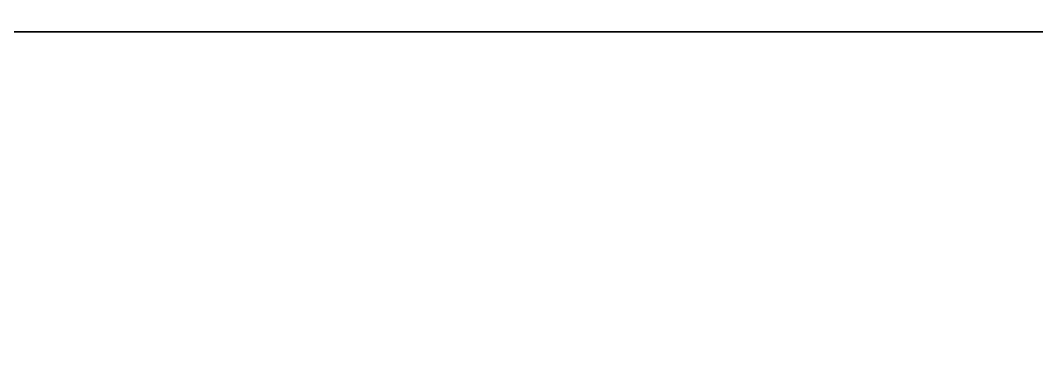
# Model space of a CAD drawing. Extents: x 0 to 6014, y -2463 to 0.
# Drawn here: x 1330 to 2554, y -1236 to -819 of the extents above; entities that cross this region are included whole.
import ezdxf

# ---------------------------------------------------------------- set-up
doc = ezdxf.new("R2010")
doc.units = 0
for name, color, linetype in [('LAYER0', 7, 'CONTINUOUS'), ('LAYER1', 7, 'CONTINUOUS'), ('LAYER383', 7, 'CONTINUOUS')]:
    doc.layers.add(name, color=color, linetype=linetype)

msp = doc.modelspace()

# ---------------------------------------------------------------- linework, layer by layer
at = {"layer": 'LAYER0'}
for points, invisible_edges in [([(1510, -275), (4585, -10), (2107, -1850), (1510, -275)], 7), ([(1510, -275, 5), (2107, -1850, 5), (1510, -10, 5), (1510, -275, 5)], 3), ([(1510, -10, 5), (2107, -1850, 5), (4585, -10, 5), (1510, -10, 5)], 3), ([(2107, -1850), (4585, -10), (2107, -2463), (2107, -1850)], 3), ([(2107, -2463), (4585, -10), (4585, -650), (2107, -2463)], 5), ([(4585, -10, 5), (2107, -1850, 5), (4585, -650, 5), (4585, -10, 5)], 3), ([(2107, -1850, 5), (0, -20, 5), (0, -1850, 5), (2107, -1850, 5)], 1), ([(0, -20, 5), (2107, -1850, 5), (1065, -275, 5), (0, -20, 5)], 7), ([(0, -1850), (1065, -275), (2107, -1850), (0, -1850)], 3), ([(2107, -1850), (1065, -275), (1510, -275), (2107, -1850)], 5), ([(1065, -275, 5), (2107, -1850, 5), (1510, -275, 5), (1065, -275, 5)], 3), ([(2107, -2463), (4585, -650), (6013.69, -2463), (2107, -2463)], 3), ([(2107, -1850, 5), (6013.69, -2463, 5), (4585, -650, 5), (2107, -1850, 5)], 7)]:
    msp.add_3dface(points, dxfattribs=dict(at, invisible_edges=invisible_edges))
at = {"layer": 'LAYER383'}
for points, invisible_edges in [([(150, -833, 895), (1005.45, -762.3, 895), (3455, -833, 895), (150, -833, 895)], 3), ([(1005.45, -762.3, 915), (150, -833, 915), (3455, -833, 915), (1005.45, -762.3, 915)], 5), ([(3455, -833, 895), (1005.45, -762.3, 895), (1363.41, -762.3, 895), (3455, -833, 895)], 5), ([(1005.45, -762.3, 915), (3455, -833, 915), (1363.41, -762.3, 915), (1005.45, -762.3, 915)], 3), ([(3455, -833, 895), (1363.41, -762.3, 895), (2524.74, -768, 895), (3455, -833, 895)], 7), ([(1363.41, -762.3, 915), (3455, -833, 915), (2524.74, -768, 915), (1363.41, -762.3, 915)], 7), ([(3455, -833, 895), (2524.74, -768, 895), (2764.53, -768, 895), (3455, -833, 895)], 5), ([(2524.74, -768, 915), (3455, -833, 915), (2764.53, -768, 915), (2524.74, -768, 915)], 3), ([(3455, -833, 915), (150, -833, 895), (3455, -833, 895), (3455, -833, 915)], 1), ([(150, -833, 895), (3455, -833, 915), (150, -833, 915), (150, -833, 895)], 1)]:
    msp.add_3dface(points, dxfattribs=dict(at, invisible_edges=invisible_edges))

# ---------------------------------------------------------------- meshes
at = {"layer": 'LAYER1'}
mesh = msp.add_polymesh((11, 2), dxfattribs=at)
for k, corner in enumerate([(2257, -1700, 2554), (2257, -2463, 2554), (150, -1700, 2554), (2257, -1700, 2554), (150, -170, 2554), (150, -1700, 2554), (933, -170, 2554), (150, -170, 2554), (933, -430, 2554), (933, -170, 2554), (1658, -430, 2554), (933, -430, 2554), (1658, -160, 2554), (1658, -430, 2554), (4428, -160, 2554), (1658, -160, 2554), (4428, -800, 2554), (4428, -160, 2554), (6013.688, -800, 2554), (4428, -800, 2554), (6013.688, -650, 2554), (4578, -650, 2554)]):
    mesh.set_mesh_vertex(divmod(k, 2), corner)

doc.saveas('drawing.dxf')
